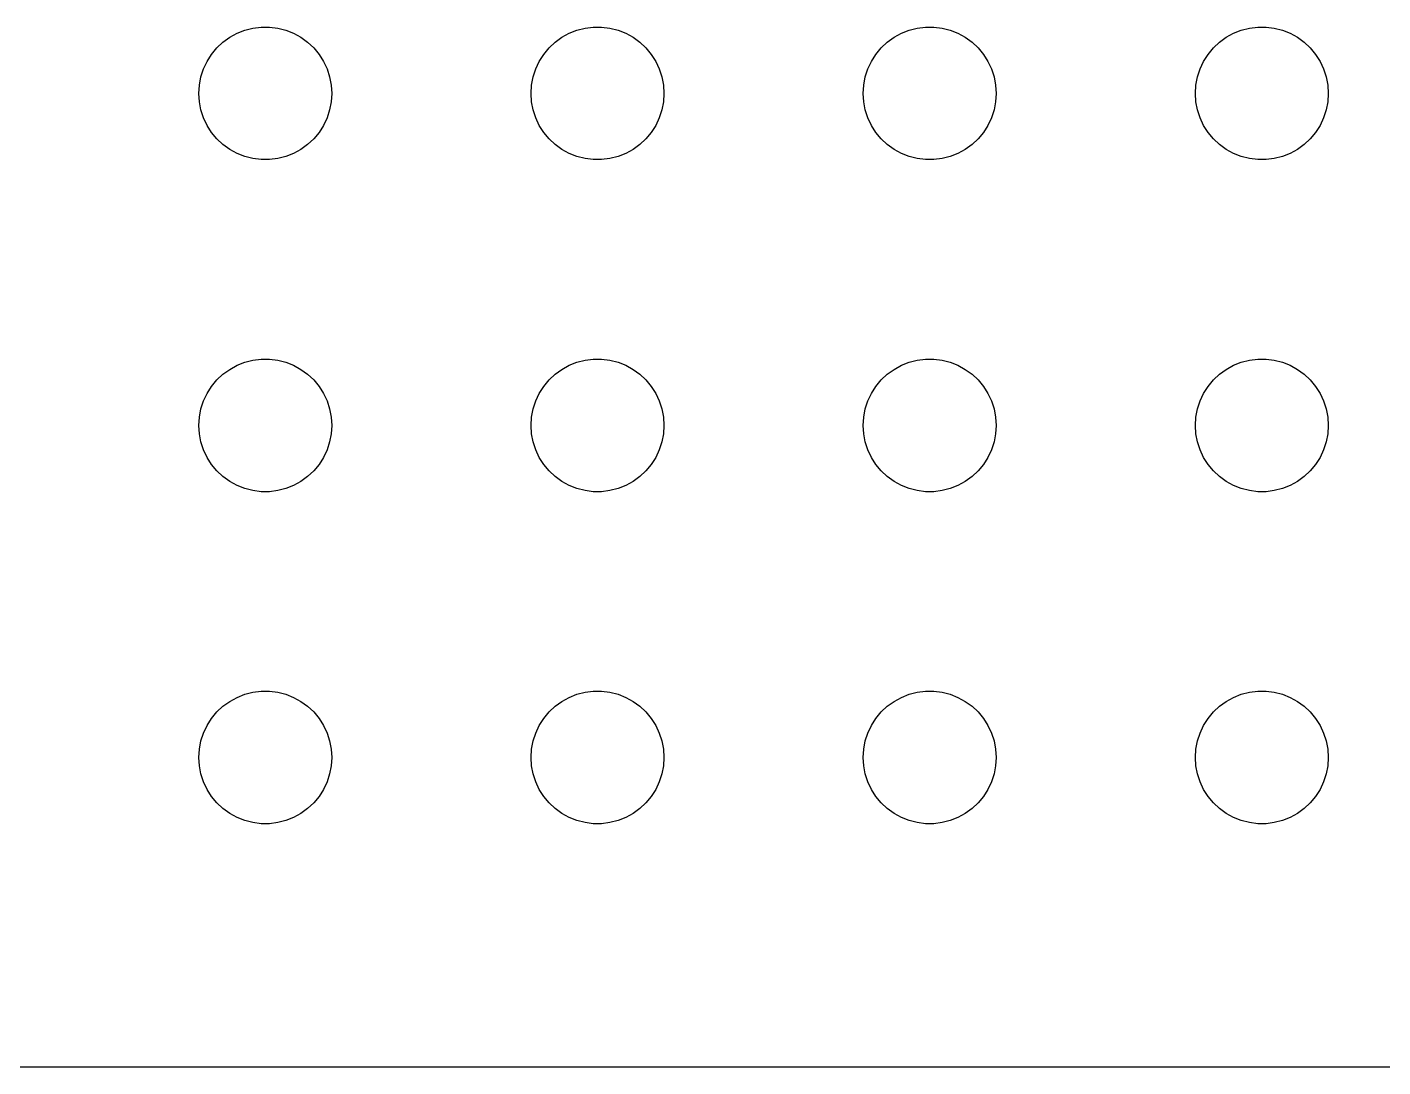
# Model space of a CAD drawing. Header units: metres. Extents: x -127 to 127, y -112 to 112.
# Drawn here: x -95.38 to -64.77, y -111.99 to -88.5 of the extents above; entities that cross this region are included whole.
import ezdxf

# ---------------------------------------------------------------- set-up
doc = ezdxf.new("R2010")
doc.units = ezdxf.units.M

msp = doc.modelspace()

# ---------------------------------------------------------------- linework, layer by layer
for p, q in [((-90.9561, -88.8442), (-90.8037, -88.7335)), ((-90.8037, -88.7335), (-90.6387, -88.6428)), ((-90.6387, -88.6428), (-90.4635, -88.5734)), ((-90.4635, -88.5734), (-90.2811, -88.5266)), ((-90.2811, -88.5266), (-90.0942, -88.503)), ((-90.0942, -88.503), (-89.9058, -88.503)), ((-89.9058, -88.503), (-89.7189, -88.5266)), ((-89.7189, -88.5266), (-89.5365, -88.5734)), ((-89.5365, -88.5734), (-89.3613, -88.6428)), ((-89.3613, -88.6428), (-89.1963, -88.7335)), ((-89.1963, -88.7335), (-89.0439, -88.8442)), ((-83.4561, -88.8442), (-83.3037, -88.7335)), ((-83.3037, -88.7335), (-83.1387, -88.6428)), ((-83.1387, -88.6428), (-82.9635, -88.5734)), ((-82.9635, -88.5734), (-82.7811, -88.5266)), ((-82.7811, -88.5266), (-82.5942, -88.503)), ((-82.5942, -88.503), (-82.4058, -88.503)), ((-82.4058, -88.503), (-82.2189, -88.5266)), ((-82.2189, -88.5266), (-82.0365, -88.5734)), ((-82.0365, -88.5734), (-81.8613, -88.6428)), ((-81.8613, -88.6428), (-81.6963, -88.7335)), ((-81.6963, -88.7335), (-81.5439, -88.8442)), ((-75.9561, -88.8442), (-75.8037, -88.7335)), ((-75.8037, -88.7335), (-75.6387, -88.6428)), ((-75.6387, -88.6428), (-75.4635, -88.5734)), ((-75.4635, -88.5734), (-75.2811, -88.5266)), ((-75.2811, -88.5266), (-75.0942, -88.503)), ((-75.0942, -88.503), (-74.9058, -88.503)), ((-74.9058, -88.503), (-74.7189, -88.5266)), ((-74.7189, -88.5266), (-74.5365, -88.5734)), ((-74.5365, -88.5734), (-74.3613, -88.6428)), ((-74.3613, -88.6428), (-74.1963, -88.7335)), ((-74.1963, -88.7335), (-74.0439, -88.8442)), ((-68.4561, -88.8442), (-68.3037, -88.7335)), ((-68.3037, -88.7335), (-68.1387, -88.6428)), ((-68.1387, -88.6428), (-67.9635, -88.5734)), ((-67.9635, -88.5734), (-67.7811, -88.5266)), ((-67.7811, -88.5266), (-67.5942, -88.503)), ((-67.5942, -88.503), (-67.4058, -88.503)), ((-67.4058, -88.503), (-67.2189, -88.5266)), ((-67.2189, -88.5266), (-67.0365, -88.5734)), ((-67.0365, -88.5734), (-66.8613, -88.6428)), ((-66.8613, -88.6428), (-66.6963, -88.7335)), ((-66.6963, -88.7335), (-66.5439, -88.8442)), ((-91.2135, -89.1183), (-91.0934, -88.9732)), ((-91.0934, -88.9732), (-90.9561, -88.8442)), ((-89.0439, -88.8442), (-88.9065, -88.9732)), ((-88.9065, -88.9732), (-88.7865, -89.1183)), ((-83.7135, -89.1183), (-83.5934, -88.9732)), ((-83.5934, -88.9732), (-83.4561, -88.8442)), ((-81.5439, -88.8442), (-81.4065, -88.9732)), ((-81.4065, -88.9732), (-81.2865, -89.1183)), ((-76.2135, -89.1183), (-76.0934, -88.9732)), ((-76.0934, -88.9732), (-75.9561, -88.8442)), ((-74.0439, -88.8442), (-73.9065, -88.9732)), ((-73.9065, -88.9732), (-73.7865, -89.1183)), ((-68.7135, -89.1183), (-68.5934, -88.9732)), ((-68.5934, -88.9732), (-68.4561, -88.8442)), ((-66.5439, -88.8442), (-66.4065, -88.9732)), ((-66.4065, -88.9732), (-66.2865, -89.1183)), ((-91.3947, -89.4478), (-91.3145, -89.2774)), ((-91.3145, -89.2774), (-91.2135, -89.1183)), ((-88.7865, -89.1183), (-88.6855, -89.2774)), ((-88.6855, -89.2774), (-88.6053, -89.4478)), ((-83.8947, -89.4478), (-83.8145, -89.2774)), ((-83.8145, -89.2774), (-83.7135, -89.1183)), ((-81.2865, -89.1183), (-81.1855, -89.2774)), ((-81.1855, -89.2774), (-81.1053, -89.4478)), ((-76.3947, -89.4478), (-76.3145, -89.2774)), ((-76.3145, -89.2774), (-76.2135, -89.1183)), ((-73.7865, -89.1183), (-73.6855, -89.2774)), ((-73.6855, -89.2774), (-73.6053, -89.4478)), ((-68.8947, -89.4478), (-68.8145, -89.2774)), ((-68.8145, -89.2774), (-68.7135, -89.1183)), ((-66.2865, -89.1183), (-66.1855, -89.2774)), ((-66.1855, -89.2774), (-66.1053, -89.4478)), ((-91.4882, -89.812), (-91.4529, -89.627)), ((-91.4529, -89.627), (-91.3947, -89.4478)), ((-88.6053, -89.4478), (-88.5471, -89.627)), ((-88.5471, -89.627), (-88.5118, -89.812)), ((-83.9882, -89.812), (-83.9529, -89.627)), ((-83.9529, -89.627), (-83.8947, -89.4478)), ((-81.1053, -89.4478), (-81.0471, -89.627)), ((-81.0471, -89.627), (-81.0118, -89.812)), ((-76.4882, -89.812), (-76.4529, -89.627)), ((-76.4529, -89.627), (-76.3947, -89.4478)), ((-73.6053, -89.4478), (-73.5471, -89.627)), ((-73.5471, -89.627), (-73.5118, -89.812)), ((-68.9882, -89.812), (-68.9529, -89.627)), ((-68.9529, -89.627), (-68.8947, -89.4478)), ((-66.1053, -89.4478), (-66.0471, -89.627)), ((-66.0471, -89.627), (-66.0118, -89.812)), ((-91.5, -90), (-91.4882, -89.812)), ((-88.5118, -89.812), (-88.5, -90)), ((-84, -90), (-83.9882, -89.812)), ((-81.0118, -89.812), (-81, -90)), ((-76.5, -90), (-76.4882, -89.812)), ((-73.5118, -89.812), (-73.5, -90)), ((-69, -90), (-68.9882, -89.812)), ((-66.0118, -89.812), (-66, -90)), ((-91.4882, -90.188), (-91.5, -90)), ((-91.4529, -90.373), (-91.4882, -90.188)), ((-88.5118, -90.188), (-88.5471, -90.373)), ((-88.5, -90), (-88.5118, -90.188)), ((-83.9882, -90.188), (-84, -90)), ((-83.9529, -90.373), (-83.9882, -90.188)), ((-81.0118, -90.188), (-81.0471, -90.373)), ((-81, -90), (-81.0118, -90.188)), ((-76.4882, -90.188), (-76.5, -90)), ((-76.4529, -90.373), (-76.4882, -90.188)), ((-73.5118, -90.188), (-73.5471, -90.373)), ((-73.5, -90), (-73.5118, -90.188)), ((-68.9882, -90.188), (-69, -90)), ((-68.9529, -90.373), (-68.9882, -90.188)), ((-66.0118, -90.188), (-66.0471, -90.373)), ((-66, -90), (-66.0118, -90.188)), ((-91.3947, -90.5522), (-91.4529, -90.373)), ((-91.3145, -90.7226), (-91.3947, -90.5522)), ((-88.6053, -90.5522), (-88.6855, -90.7226)), ((-88.5471, -90.373), (-88.6053, -90.5522)), ((-83.8947, -90.5522), (-83.9529, -90.373)), ((-83.8145, -90.7226), (-83.8947, -90.5522)), ((-81.1053, -90.5522), (-81.1855, -90.7226)), ((-81.0471, -90.373), (-81.1053, -90.5522)), ((-76.3947, -90.5522), (-76.4529, -90.373)), ((-76.3145, -90.7226), (-76.3947, -90.5522)), ((-73.6053, -90.5522), (-73.6855, -90.7226)), ((-73.5471, -90.373), (-73.6053, -90.5522)), ((-68.8947, -90.5522), (-68.9529, -90.373)), ((-68.8145, -90.7226), (-68.8947, -90.5522)), ((-66.1053, -90.5522), (-66.1855, -90.7226)), ((-66.0471, -90.373), (-66.1053, -90.5522)), ((-91.2135, -90.8817), (-91.3145, -90.7226)), ((-91.0934, -91.0268), (-91.2135, -90.8817)), ((-88.7865, -90.8817), (-88.9065, -91.0268)), ((-88.6855, -90.7226), (-88.7865, -90.8817)), ((-83.7135, -90.8817), (-83.8145, -90.7226)), ((-83.5934, -91.0268), (-83.7135, -90.8817)), ((-81.2865, -90.8817), (-81.4065, -91.0268)), ((-81.1855, -90.7226), (-81.2865, -90.8817)), ((-76.2135, -90.8817), (-76.3145, -90.7226)), ((-76.0934, -91.0268), (-76.2135, -90.8817)), ((-73.7865, -90.8817), (-73.9065, -91.0268)), ((-73.6855, -90.7226), (-73.7865, -90.8817)), ((-68.7135, -90.8817), (-68.8145, -90.7226)), ((-68.5934, -91.0268), (-68.7135, -90.8817)), ((-66.2865, -90.8817), (-66.4065, -91.0268)), ((-66.1855, -90.7226), (-66.2865, -90.8817)), ((-90.9561, -91.1558), (-91.0934, -91.0268)), ((-90.8037, -91.2665), (-90.9561, -91.1558)), ((-89.0439, -91.1558), (-89.1963, -91.2665)), ((-88.9065, -91.0268), (-89.0439, -91.1558)), ((-83.4561, -91.1558), (-83.5934, -91.0268)), ((-83.3037, -91.2665), (-83.4561, -91.1558)), ((-81.5439, -91.1558), (-81.6963, -91.2665)), ((-81.4065, -91.0268), (-81.5439, -91.1558)), ((-75.9561, -91.1558), (-76.0934, -91.0268)), ((-75.8037, -91.2665), (-75.9561, -91.1558)), ((-74.0439, -91.1558), (-74.1963, -91.2665)), ((-73.9065, -91.0268), (-74.0439, -91.1558)), ((-68.4561, -91.1558), (-68.5934, -91.0268)), ((-68.3037, -91.2665), (-68.4561, -91.1558)), ((-66.5439, -91.1558), (-66.6963, -91.2665)), ((-66.4065, -91.0268), (-66.5439, -91.1558)), ((-90.6387, -91.3572), (-90.8037, -91.2665)), ((-90.4635, -91.4266), (-90.6387, -91.3572)), ((-90.2811, -91.4734), (-90.4635, -91.4266)), ((-90.0942, -91.497), (-90.2811, -91.4734)), ((-89.9058, -91.497), (-90.0942, -91.497)), ((-89.7189, -91.4734), (-89.9058, -91.497)), ((-89.5365, -91.4266), (-89.7189, -91.4734)), ((-89.3613, -91.3572), (-89.5365, -91.4266)), ((-89.1963, -91.2665), (-89.3613, -91.3572)), ((-83.1387, -91.3572), (-83.3037, -91.2665)), ((-82.9635, -91.4266), (-83.1387, -91.3572)), ((-82.7811, -91.4734), (-82.9635, -91.4266)), ((-82.5942, -91.497), (-82.7811, -91.4734)), ((-82.4058, -91.497), (-82.5942, -91.497)), ((-82.2189, -91.4734), (-82.4058, -91.497)), ((-82.0365, -91.4266), (-82.2189, -91.4734)), ((-81.8613, -91.3572), (-82.0365, -91.4266)), ((-81.6963, -91.2665), (-81.8613, -91.3572)), ((-75.6387, -91.3572), (-75.8037, -91.2665)), ((-75.4635, -91.4266), (-75.6387, -91.3572)), ((-75.2811, -91.4734), (-75.4635, -91.4266)), ((-75.0942, -91.497), (-75.2811, -91.4734)), ((-74.9058, -91.497), (-75.0942, -91.497)), ((-74.7189, -91.4734), (-74.9058, -91.497)), ((-74.5365, -91.4266), (-74.7189, -91.4734)), ((-74.3613, -91.3572), (-74.5365, -91.4266)), ((-74.1963, -91.2665), (-74.3613, -91.3572)), ((-68.1387, -91.3572), (-68.3037, -91.2665)), ((-67.9635, -91.4266), (-68.1387, -91.3572)), ((-67.7811, -91.4734), (-67.9635, -91.4266)), ((-67.5942, -91.497), (-67.7811, -91.4734)), ((-67.4058, -91.497), (-67.5942, -91.497)), ((-67.2189, -91.4734), (-67.4058, -91.497)), ((-67.0365, -91.4266), (-67.2189, -91.4734)), ((-66.8613, -91.3572), (-67.0365, -91.4266)), ((-66.6963, -91.2665), (-66.8613, -91.3572)), ((-90.6387, -96.1428), (-90.4635, -96.0734)), ((-90.4635, -96.0734), (-90.2811, -96.0266)), ((-90.2811, -96.0266), (-90.0942, -96.003)), ((-90.0942, -96.003), (-89.9058, -96.003)), ((-89.9058, -96.003), (-89.7189, -96.0266)), ((-89.7189, -96.0266), (-89.5365, -96.0734)), ((-89.5365, -96.0734), (-89.3613, -96.1428)), ((-83.1387, -96.1428), (-82.9635, -96.0734)), ((-82.9635, -96.0734), (-82.7811, -96.0266)), ((-82.7811, -96.0266), (-82.5942, -96.003)), ((-82.5942, -96.003), (-82.4058, -96.003)), ((-82.4058, -96.003), (-82.2189, -96.0266)), ((-82.2189, -96.0266), (-82.0365, -96.0734)), ((-82.0365, -96.0734), (-81.8613, -96.1428)), ((-75.6387, -96.1428), (-75.4635, -96.0734)), ((-75.4635, -96.0734), (-75.2811, -96.0266)), ((-75.2811, -96.0266), (-75.0942, -96.003)), ((-75.0942, -96.003), (-74.9058, -96.003)), ((-74.9058, -96.003), (-74.7189, -96.0266)), ((-74.7189, -96.0266), (-74.5365, -96.0734)), ((-74.5365, -96.0734), (-74.3613, -96.1428)), ((-68.1387, -96.1428), (-67.9635, -96.0734)), ((-67.9635, -96.0734), (-67.7811, -96.0266)), ((-67.7811, -96.0266), (-67.5942, -96.003)), ((-67.5942, -96.003), (-67.4058, -96.003)), ((-67.4058, -96.003), (-67.2189, -96.0266)), ((-67.2189, -96.0266), (-67.0365, -96.0734)), ((-67.0365, -96.0734), (-66.8613, -96.1428)), ((-91.0934, -96.4732), (-90.9561, -96.3442)), ((-90.9561, -96.3442), (-90.8037, -96.2335)), ((-90.8037, -96.2335), (-90.6387, -96.1428)), ((-89.3613, -96.1428), (-89.1963, -96.2335)), ((-89.1963, -96.2335), (-89.0439, -96.3442)), ((-89.0439, -96.3442), (-88.9065, -96.4732)), ((-83.5934, -96.4732), (-83.4561, -96.3442)), ((-83.4561, -96.3442), (-83.3037, -96.2335)), ((-83.3037, -96.2335), (-83.1387, -96.1428)), ((-81.8613, -96.1428), (-81.6963, -96.2335)), ((-81.6963, -96.2335), (-81.5439, -96.3442)), ((-81.5439, -96.3442), (-81.4065, -96.4732)), ((-76.0934, -96.4732), (-75.9561, -96.3442)), ((-75.9561, -96.3442), (-75.8037, -96.2335)), ((-75.8037, -96.2335), (-75.6387, -96.1428)), ((-74.3613, -96.1428), (-74.1963, -96.2335)), ((-74.1963, -96.2335), (-74.0439, -96.3442)), ((-74.0439, -96.3442), (-73.9065, -96.4732)), ((-68.5934, -96.4732), (-68.4561, -96.3442)), ((-68.4561, -96.3442), (-68.3037, -96.2335)), ((-68.3037, -96.2335), (-68.1387, -96.1428)), ((-66.8613, -96.1428), (-66.6963, -96.2335)), ((-66.6963, -96.2335), (-66.5439, -96.3442)), ((-66.5439, -96.3442), (-66.4065, -96.4732)), ((-91.3145, -96.7774), (-91.2135, -96.6183)), ((-91.2135, -96.6183), (-91.0934, -96.4732)), ((-88.9065, -96.4732), (-88.7865, -96.6183)), ((-88.7865, -96.6183), (-88.6855, -96.7774)), ((-83.8145, -96.7774), (-83.7135, -96.6183)), ((-83.7135, -96.6183), (-83.5934, -96.4732)), ((-81.4065, -96.4732), (-81.2865, -96.6183)), ((-81.2865, -96.6183), (-81.1855, -96.7774)), ((-76.3145, -96.7774), (-76.2135, -96.6183)), ((-76.2135, -96.6183), (-76.0934, -96.4732)), ((-73.9065, -96.4732), (-73.7865, -96.6183)), ((-73.7865, -96.6183), (-73.6855, -96.7774)), ((-68.8145, -96.7774), (-68.7135, -96.6183)), ((-68.7135, -96.6183), (-68.5934, -96.4732)), ((-66.4065, -96.4732), (-66.2865, -96.6183)), ((-66.2865, -96.6183), (-66.1855, -96.7774)), ((-91.4529, -97.127), (-91.3947, -96.9478)), ((-91.3947, -96.9478), (-91.3145, -96.7774)), ((-88.6855, -96.7774), (-88.6053, -96.9478)), ((-88.6053, -96.9478), (-88.5471, -97.127)), ((-83.9529, -97.127), (-83.8947, -96.9478)), ((-83.8947, -96.9478), (-83.8145, -96.7774)), ((-81.1855, -96.7774), (-81.1053, -96.9478)), ((-81.1053, -96.9478), (-81.0471, -97.127)), ((-76.4529, -97.127), (-76.3947, -96.9478)), ((-76.3947, -96.9478), (-76.3145, -96.7774)), ((-73.6855, -96.7774), (-73.6053, -96.9478)), ((-73.6053, -96.9478), (-73.5471, -97.127)), ((-68.9529, -97.127), (-68.8947, -96.9478)), ((-68.8947, -96.9478), (-68.8145, -96.7774)), ((-66.1855, -96.7774), (-66.1053, -96.9478)), ((-66.1053, -96.9478), (-66.0471, -97.127)), ((-91.5, -97.5), (-91.4882, -97.312)), ((-91.4882, -97.312), (-91.4529, -97.127)), ((-88.5471, -97.127), (-88.5118, -97.312)), ((-88.5118, -97.312), (-88.5, -97.5)), ((-84, -97.5), (-83.9882, -97.312)), ((-83.9882, -97.312), (-83.9529, -97.127)), ((-81.0471, -97.127), (-81.0118, -97.312)), ((-81.0118, -97.312), (-81, -97.5)), ((-76.5, -97.5), (-76.4882, -97.312)), ((-76.4882, -97.312), (-76.4529, -97.127)), ((-73.5471, -97.127), (-73.5118, -97.312)), ((-73.5118, -97.312), (-73.5, -97.5)), ((-69, -97.5), (-68.9882, -97.312)), ((-68.9882, -97.312), (-68.9529, -97.127)), ((-66.0471, -97.127), (-66.0118, -97.312)), ((-66.0118, -97.312), (-66, -97.5)), ((-91.4882, -97.688), (-91.5, -97.5)), ((-88.5, -97.5), (-88.5118, -97.688)), ((-83.9882, -97.688), (-84, -97.5)), ((-81, -97.5), (-81.0118, -97.688)), ((-76.4882, -97.688), (-76.5, -97.5)), ((-73.5, -97.5), (-73.5118, -97.688)), ((-68.9882, -97.688), (-69, -97.5)), ((-66, -97.5), (-66.0118, -97.688)), ((-91.4529, -97.873), (-91.4882, -97.688)), ((-91.3947, -98.0522), (-91.4529, -97.873)), ((-88.5471, -97.873), (-88.6053, -98.0522)), ((-88.5118, -97.688), (-88.5471, -97.873)), ((-83.9529, -97.873), (-83.9882, -97.688)), ((-83.8947, -98.0522), (-83.9529, -97.873)), ((-81.0471, -97.873), (-81.1053, -98.0522)), ((-81.0118, -97.688), (-81.0471, -97.873)), ((-76.4529, -97.873), (-76.4882, -97.688)), ((-76.3947, -98.0522), (-76.4529, -97.873)), ((-73.5471, -97.873), (-73.6053, -98.0522)), ((-73.5118, -97.688), (-73.5471, -97.873)), ((-68.9529, -97.873), (-68.9882, -97.688)), ((-68.8947, -98.0522), (-68.9529, -97.873)), ((-66.0471, -97.873), (-66.1053, -98.0522)), ((-66.0118, -97.688), (-66.0471, -97.873)), ((-91.3145, -98.2226), (-91.3947, -98.0522)), ((-91.2135, -98.3817), (-91.3145, -98.2226)), ((-88.6855, -98.2226), (-88.7865, -98.3817)), ((-88.6053, -98.0522), (-88.6855, -98.2226)), ((-83.8145, -98.2226), (-83.8947, -98.0522)), ((-83.7135, -98.3817), (-83.8145, -98.2226)), ((-81.1855, -98.2226), (-81.2865, -98.3817)), ((-81.1053, -98.0522), (-81.1855, -98.2226)), ((-76.3145, -98.2226), (-76.3947, -98.0522)), ((-76.2135, -98.3817), (-76.3145, -98.2226)), ((-73.6855, -98.2226), (-73.7865, -98.3817)), ((-73.6053, -98.0522), (-73.6855, -98.2226)), ((-68.8145, -98.2226), (-68.8947, -98.0522)), ((-68.7135, -98.3817), (-68.8145, -98.2226)), ((-66.1855, -98.2226), (-66.2865, -98.3817)), ((-66.1053, -98.0522), (-66.1855, -98.2226)), ((-91.0934, -98.5268), (-91.2135, -98.3817)), ((-90.9561, -98.6558), (-91.0934, -98.5268)), ((-88.9065, -98.5268), (-89.0439, -98.6558)), ((-88.7865, -98.3817), (-88.9065, -98.5268)), ((-83.5934, -98.5268), (-83.7135, -98.3817)), ((-83.4561, -98.6558), (-83.5934, -98.5268)), ((-81.4065, -98.5268), (-81.5439, -98.6558)), ((-81.2865, -98.3817), (-81.4065, -98.5268)), ((-76.0934, -98.5268), (-76.2135, -98.3817)), ((-75.9561, -98.6558), (-76.0934, -98.5268)), ((-73.9065, -98.5268), (-74.0439, -98.6558)), ((-73.7865, -98.3817), (-73.9065, -98.5268)), ((-68.5934, -98.5268), (-68.7135, -98.3817)), ((-68.4561, -98.6558), (-68.5934, -98.5268)), ((-66.4065, -98.5268), (-66.5439, -98.6558)), ((-66.2865, -98.3817), (-66.4065, -98.5268)), ((-90.8037, -98.7665), (-90.9561, -98.6558)), ((-90.6387, -98.8572), (-90.8037, -98.7665)), ((-90.4635, -98.9266), (-90.6387, -98.8572)), ((-89.3613, -98.8572), (-89.5365, -98.9266)), ((-89.1963, -98.7665), (-89.3613, -98.8572)), ((-89.0439, -98.6558), (-89.1963, -98.7665)), ((-83.3037, -98.7665), (-83.4561, -98.6558)), ((-83.1387, -98.8572), (-83.3037, -98.7665)), ((-82.9635, -98.9266), (-83.1387, -98.8572)), ((-81.8613, -98.8572), (-82.0365, -98.9266)), ((-81.6963, -98.7665), (-81.8613, -98.8572)), ((-81.5439, -98.6558), (-81.6963, -98.7665)), ((-75.8037, -98.7665), (-75.9561, -98.6558)), ((-75.6387, -98.8572), (-75.8037, -98.7665)), ((-75.4635, -98.9266), (-75.6387, -98.8572)), ((-74.3613, -98.8572), (-74.5365, -98.9266)), ((-74.1963, -98.7665), (-74.3613, -98.8572)), ((-74.0439, -98.6558), (-74.1963, -98.7665)), ((-68.3037, -98.7665), (-68.4561, -98.6558)), ((-68.1387, -98.8572), (-68.3037, -98.7665)), ((-67.9635, -98.9266), (-68.1387, -98.8572)), ((-66.8613, -98.8572), (-67.0365, -98.9266)), ((-66.6963, -98.7665), (-66.8613, -98.8572)), ((-66.5439, -98.6558), (-66.6963, -98.7665)), ((-90.2811, -98.9734), (-90.4635, -98.9266)), ((-90.0942, -98.997), (-90.2811, -98.9734)), ((-89.9058, -98.997), (-90.0942, -98.997)), ((-89.7189, -98.9734), (-89.9058, -98.997)), ((-89.5365, -98.9266), (-89.7189, -98.9734)), ((-82.7811, -98.9734), (-82.9635, -98.9266)), ((-82.5942, -98.997), (-82.7811, -98.9734)), ((-82.4058, -98.997), (-82.5942, -98.997)), ((-82.2189, -98.9734), (-82.4058, -98.997)), ((-82.0365, -98.9266), (-82.2189, -98.9734)), ((-75.2811, -98.9734), (-75.4635, -98.9266)), ((-75.0942, -98.997), (-75.2811, -98.9734)), ((-74.9058, -98.997), (-75.0942, -98.997)), ((-74.7189, -98.9734), (-74.9058, -98.997)), ((-74.5365, -98.9266), (-74.7189, -98.9734)), ((-67.7811, -98.9734), (-67.9635, -98.9266)), ((-67.5942, -98.997), (-67.7811, -98.9734)), ((-67.4058, -98.997), (-67.5942, -98.997)), ((-67.2189, -98.9734), (-67.4058, -98.997)), ((-67.0365, -98.9266), (-67.2189, -98.9734)), ((-90.9561, -103.844), (-90.8037, -103.734)), ((-90.8037, -103.734), (-90.6387, -103.643)), ((-90.6387, -103.643), (-90.4635, -103.573)), ((-90.4635, -103.573), (-90.2811, -103.527)), ((-90.2811, -103.527), (-90.0942, -103.503)), ((-90.0942, -103.503), (-89.9058, -103.503)), ((-89.9058, -103.503), (-89.7189, -103.527)), ((-89.7189, -103.527), (-89.5365, -103.573)), ((-89.5365, -103.573), (-89.3613, -103.643)), ((-89.3613, -103.643), (-89.1963, -103.734)), ((-89.1963, -103.734), (-89.0439, -103.844)), ((-83.4561, -103.844), (-83.3037, -103.734)), ((-83.3037, -103.734), (-83.1387, -103.643)), ((-83.1387, -103.643), (-82.9635, -103.573)), ((-82.9635, -103.573), (-82.7811, -103.527)), ((-82.7811, -103.527), (-82.5942, -103.503)), ((-82.5942, -103.503), (-82.4058, -103.503)), ((-82.4058, -103.503), (-82.2189, -103.527)), ((-82.2189, -103.527), (-82.0365, -103.573)), ((-82.0365, -103.573), (-81.8613, -103.643)), ((-81.8613, -103.643), (-81.6963, -103.734)), ((-81.6963, -103.734), (-81.5439, -103.844)), ((-75.9561, -103.844), (-75.8037, -103.734)), ((-75.8037, -103.734), (-75.6387, -103.643)), ((-75.6387, -103.643), (-75.4635, -103.573)), ((-75.4635, -103.573), (-75.2811, -103.527)), ((-75.2811, -103.527), (-75.0942, -103.503)), ((-75.0942, -103.503), (-74.9058, -103.503)), ((-74.9058, -103.503), (-74.7189, -103.527)), ((-74.7189, -103.527), (-74.5365, -103.573)), ((-74.5365, -103.573), (-74.3613, -103.643)), ((-74.3613, -103.643), (-74.1963, -103.734)), ((-74.1963, -103.734), (-74.0439, -103.844)), ((-68.4561, -103.844), (-68.3037, -103.734)), ((-68.3037, -103.734), (-68.1387, -103.643)), ((-68.1387, -103.643), (-67.9635, -103.573)), ((-67.9635, -103.573), (-67.7811, -103.527)), ((-67.7811, -103.527), (-67.5942, -103.503)), ((-67.5942, -103.503), (-67.4058, -103.503)), ((-67.4058, -103.503), (-67.2189, -103.527)), ((-67.2189, -103.527), (-67.0365, -103.573)), ((-67.0365, -103.573), (-66.8613, -103.643)), ((-66.8613, -103.643), (-66.6963, -103.734)), ((-66.6963, -103.734), (-66.5439, -103.844)), ((-91.2135, -104.118), (-91.0934, -103.973)), ((-91.0934, -103.973), (-90.9561, -103.844)), ((-89.0439, -103.844), (-88.9065, -103.973)), ((-88.9065, -103.973), (-88.7865, -104.118)), ((-83.7135, -104.118), (-83.5934, -103.973)), ((-83.5934, -103.973), (-83.4561, -103.844)), ((-81.5439, -103.844), (-81.4065, -103.973)), ((-81.4065, -103.973), (-81.2865, -104.118)), ((-76.2135, -104.118), (-76.0934, -103.973)), ((-76.0934, -103.973), (-75.9561, -103.844)), ((-74.0439, -103.844), (-73.9065, -103.973)), ((-73.9065, -103.973), (-73.7865, -104.118)), ((-68.7135, -104.118), (-68.5934, -103.973)), ((-68.5934, -103.973), (-68.4561, -103.844)), ((-66.5439, -103.844), (-66.4065, -103.973)), ((-66.4065, -103.973), (-66.2865, -104.118)), ((-91.3947, -104.448), (-91.3145, -104.277)), ((-91.3145, -104.277), (-91.2135, -104.118)), ((-88.7865, -104.118), (-88.6855, -104.277)), ((-88.6855, -104.277), (-88.6053, -104.448)), ((-83.8947, -104.448), (-83.8145, -104.277)), ((-83.8145, -104.277), (-83.7135, -104.118)), ((-81.2865, -104.118), (-81.1855, -104.277)), ((-81.1855, -104.277), (-81.1053, -104.448)), ((-76.3947, -104.448), (-76.3145, -104.277)), ((-76.3145, -104.277), (-76.2135, -104.118)), ((-73.7865, -104.118), (-73.6855, -104.277)), ((-73.6855, -104.277), (-73.6053, -104.448)), ((-68.8947, -104.448), (-68.8145, -104.277)), ((-68.8145, -104.277), (-68.7135, -104.118)), ((-66.2865, -104.118), (-66.1855, -104.277)), ((-66.1855, -104.277), (-66.1053, -104.448)), ((-91.4882, -104.812), (-91.4529, -104.627)), ((-91.4529, -104.627), (-91.3947, -104.448)), ((-88.6053, -104.448), (-88.5471, -104.627)), ((-88.5471, -104.627), (-88.5118, -104.812)), ((-83.9882, -104.812), (-83.9529, -104.627)), ((-83.9529, -104.627), (-83.8947, -104.448)), ((-81.1053, -104.448), (-81.0471, -104.627)), ((-81.0471, -104.627), (-81.0118, -104.812)), ((-76.4882, -104.812), (-76.4529, -104.627)), ((-76.4529, -104.627), (-76.3947, -104.448)), ((-73.6053, -104.448), (-73.5471, -104.627)), ((-73.5471, -104.627), (-73.5118, -104.812)), ((-68.9882, -104.812), (-68.9529, -104.627)), ((-68.9529, -104.627), (-68.8947, -104.448)), ((-66.1053, -104.448), (-66.0471, -104.627)), ((-66.0471, -104.627), (-66.0118, -104.812)), ((-91.5, -105), (-91.4882, -104.812)), ((-88.5118, -104.812), (-88.5, -105)), ((-84, -105), (-83.9882, -104.812)), ((-81.0118, -104.812), (-81, -105)), ((-76.5, -105), (-76.4882, -104.812)), ((-73.5118, -104.812), (-73.5, -105)), ((-69, -105), (-68.9882, -104.812)), ((-66.0118, -104.812), (-66, -105)), ((-91.4882, -105.188), (-91.5, -105)), ((-91.4529, -105.373), (-91.4882, -105.188)), ((-88.5118, -105.188), (-88.5471, -105.373)), ((-88.5, -105), (-88.5118, -105.188)), ((-83.9882, -105.188), (-84, -105)), ((-83.9529, -105.373), (-83.9882, -105.188)), ((-81.0118, -105.188), (-81.0471, -105.373)), ((-81, -105), (-81.0118, -105.188)), ((-76.4882, -105.188), (-76.5, -105)), ((-76.4529, -105.373), (-76.4882, -105.188)), ((-73.5118, -105.188), (-73.5471, -105.373)), ((-73.5, -105), (-73.5118, -105.188)), ((-68.9882, -105.188), (-69, -105)), ((-68.9529, -105.373), (-68.9882, -105.188)), ((-66.0118, -105.188), (-66.0471, -105.373)), ((-66, -105), (-66.0118, -105.188)), ((-91.3947, -105.552), (-91.4529, -105.373)), ((-91.3145, -105.723), (-91.3947, -105.552)), ((-88.6053, -105.552), (-88.6855, -105.723)), ((-88.5471, -105.373), (-88.6053, -105.552)), ((-83.8947, -105.552), (-83.9529, -105.373)), ((-83.8145, -105.723), (-83.8947, -105.552)), ((-81.1053, -105.552), (-81.1855, -105.723)), ((-81.0471, -105.373), (-81.1053, -105.552)), ((-76.3947, -105.552), (-76.4529, -105.373)), ((-76.3145, -105.723), (-76.3947, -105.552)), ((-73.6053, -105.552), (-73.6855, -105.723)), ((-73.5471, -105.373), (-73.6053, -105.552)), ((-68.8947, -105.552), (-68.9529, -105.373)), ((-68.8145, -105.723), (-68.8947, -105.552)), ((-66.1053, -105.552), (-66.1855, -105.723)), ((-66.0471, -105.373), (-66.1053, -105.552)), ((-91.2135, -105.882), (-91.3145, -105.723)), ((-91.0934, -106.027), (-91.2135, -105.882)), ((-88.7865, -105.882), (-88.9065, -106.027)), ((-88.6855, -105.723), (-88.7865, -105.882)), ((-83.7135, -105.882), (-83.8145, -105.723)), ((-83.5934, -106.027), (-83.7135, -105.882)), ((-81.2865, -105.882), (-81.4065, -106.027)), ((-81.1855, -105.723), (-81.2865, -105.882)), ((-76.2135, -105.882), (-76.3145, -105.723)), ((-76.0934, -106.027), (-76.2135, -105.882)), ((-73.7865, -105.882), (-73.9065, -106.027)), ((-73.6855, -105.723), (-73.7865, -105.882)), ((-68.7135, -105.882), (-68.8145, -105.723)), ((-68.5934, -106.027), (-68.7135, -105.882)), ((-66.2865, -105.882), (-66.4065, -106.027)), ((-66.1855, -105.723), (-66.2865, -105.882)), ((-90.9561, -106.156), (-91.0934, -106.027)), ((-90.8037, -106.266), (-90.9561, -106.156)), ((-89.0439, -106.156), (-89.1963, -106.266)), ((-88.9065, -106.027), (-89.0439, -106.156)), ((-83.4561, -106.156), (-83.5934, -106.027)), ((-83.3037, -106.266), (-83.4561, -106.156)), ((-81.5439, -106.156), (-81.6963, -106.266)), ((-81.4065, -106.027), (-81.5439, -106.156)), ((-75.9561, -106.156), (-76.0934, -106.027)), ((-75.8037, -106.266), (-75.9561, -106.156)), ((-74.0439, -106.156), (-74.1963, -106.266)), ((-73.9065, -106.027), (-74.0439, -106.156)), ((-68.4561, -106.156), (-68.5934, -106.027)), ((-68.3037, -106.266), (-68.4561, -106.156)), ((-66.5439, -106.156), (-66.6963, -106.266)), ((-66.4065, -106.027), (-66.5439, -106.156)), ((-90.6387, -106.357), (-90.8037, -106.266)), ((-90.4635, -106.427), (-90.6387, -106.357)), ((-90.2811, -106.473), (-90.4635, -106.427)), ((-90.0942, -106.497), (-90.2811, -106.473)), ((-89.9058, -106.497), (-90.0942, -106.497)), ((-89.7189, -106.473), (-89.9058, -106.497)), ((-89.5365, -106.427), (-89.7189, -106.473)), ((-89.3613, -106.357), (-89.5365, -106.427)), ((-89.1963, -106.266), (-89.3613, -106.357)), ((-83.1387, -106.357), (-83.3037, -106.266)), ((-82.9635, -106.427), (-83.1387, -106.357)), ((-82.7811, -106.473), (-82.9635, -106.427)), ((-82.5942, -106.497), (-82.7811, -106.473)), ((-82.4058, -106.497), (-82.5942, -106.497)), ((-82.2189, -106.473), (-82.4058, -106.497)), ((-82.0365, -106.427), (-82.2189, -106.473)), ((-81.8613, -106.357), (-82.0365, -106.427)), ((-81.6963, -106.266), (-81.8613, -106.357)), ((-75.6387, -106.357), (-75.8037, -106.266)), ((-75.4635, -106.427), (-75.6387, -106.357)), ((-75.2811, -106.473), (-75.4635, -106.427)), ((-75.0942, -106.497), (-75.2811, -106.473)), ((-74.9058, -106.497), (-75.0942, -106.497)), ((-74.7189, -106.473), (-74.9058, -106.497)), ((-74.5365, -106.427), (-74.7189, -106.473)), ((-74.3613, -106.357), (-74.5365, -106.427)), ((-74.1963, -106.266), (-74.3613, -106.357)), ((-68.1387, -106.357), (-68.3037, -106.266)), ((-67.9635, -106.427), (-68.1387, -106.357)), ((-67.7811, -106.473), (-67.9635, -106.427)), ((-67.5942, -106.497), (-67.7811, -106.473)), ((-67.4058, -106.497), (-67.5942, -106.497)), ((-67.2189, -106.473), (-67.4058, -106.497)), ((-67.0365, -106.427), (-67.2189, -106.473)), ((-66.8613, -106.357), (-67.0365, -106.427)), ((-66.6963, -106.266), (-66.8613, -106.357)), ((-122.314, -111.99), (122.314, -111.99))]:
    msp.add_line(p, q)

doc.saveas('drawing.dxf')
